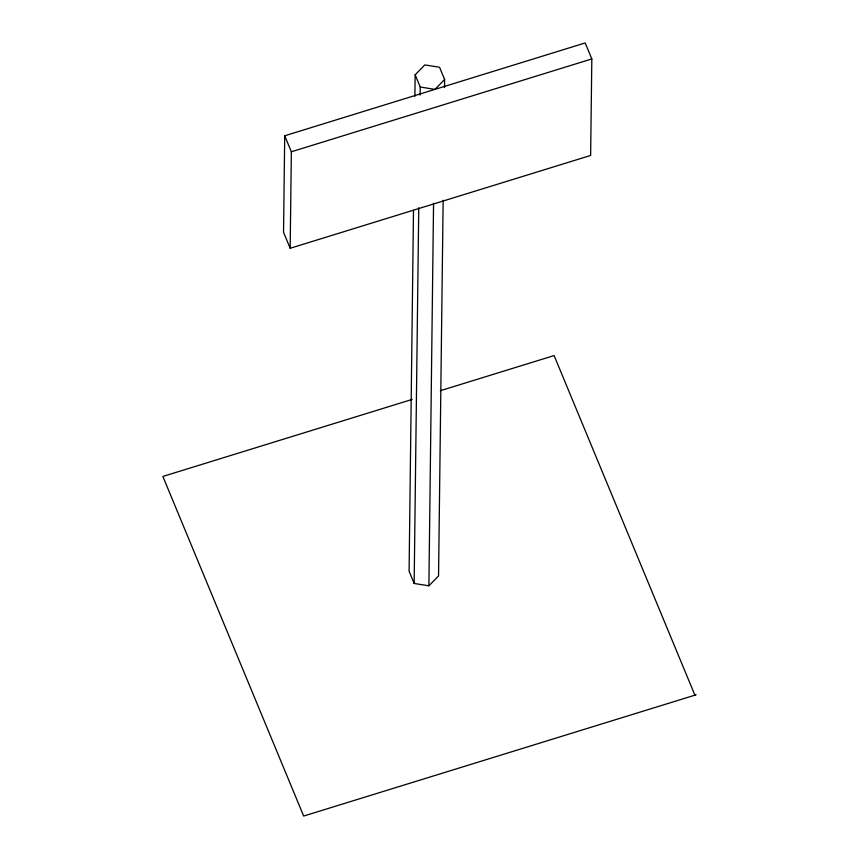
<?xml version="1.0" encoding="UTF-8"?>
<svg xmlns="http://www.w3.org/2000/svg" width="859" height="859" viewBox="0 0 859 859"><rect width="100%" height="100%" fill="white"/><g stroke="black" fill="none" stroke-linecap="round" stroke-linejoin="round"><path stroke-width="1.29" d="M284.716 135.786L283.534 232.284L290.17 248.283L590.638 155.447L591.819 58.938L585.194 42.95L284.716 135.786L291.351 151.775L290.17 248.283M413.501 210.315L409.088 571.235L414.156 583.465L428.888 585.806L438.552 575.927L443.147 200.244M414.886 96.262L415.155 74.797L424.818 64.919L439.55 67.26L444.618 79.49L444.522 87.532M414.156 583.465L418.752 207.781M420.126 95.07L420.223 87.027L415.155 74.797M428.888 585.806L433.559 203.315M444.618 79.49L434.955 89.368L420.223 87.027M291.351 151.775L591.819 58.938M412.191 399.414L162.866 476.444L303.667 816.05L696.134 694.791M440.313 390.716L554.109 355.562L694.91 695.167"/></g></svg>
